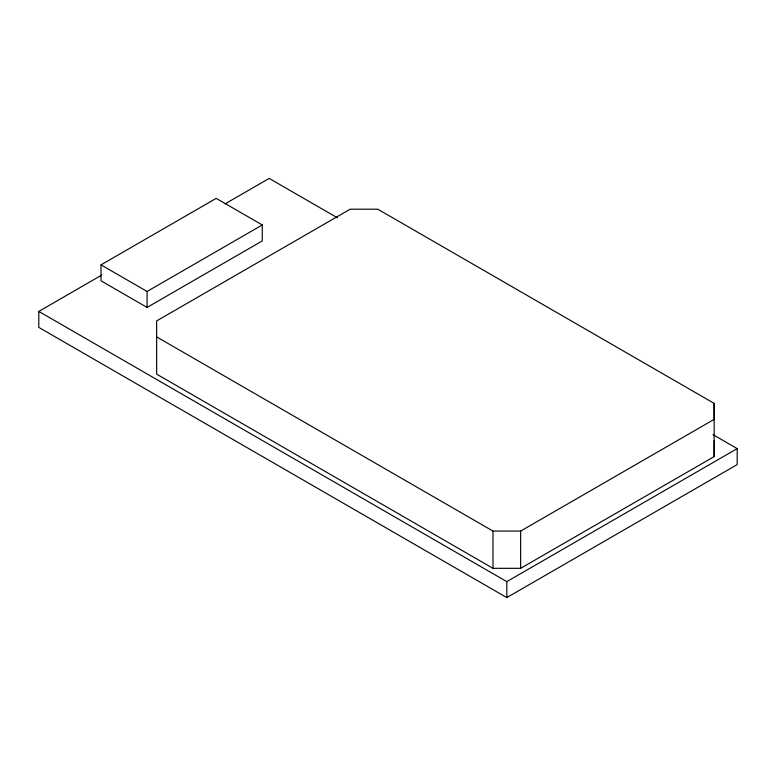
<?xml version="1.0" encoding="UTF-8"?>
<svg xmlns="http://www.w3.org/2000/svg" width="776" height="776" viewBox="0 0 776 776"><rect width="100%" height="100%" fill="white"/><g stroke="black" fill="none" stroke-linecap="round" stroke-linejoin="round"><path stroke-width="1.16" d="M714.163 456.598L714.163 403.394L377.805 209.2L350.16 209.2L156.636 320.925L156.636 374.129L492.993 568.323L520.638 568.323L714.163 456.598L714.163 440.642M714.163 403.394L714.163 419.36L520.638 531.085L492.993 531.085L156.636 336.891M101.006 264.868L216.194 198.365L262.269 224.962L262.269 240.929L147.081 307.432L101.006 280.825L101.006 264.868L147.081 291.466L262.269 224.962M713.066 434.686L737.2 448.615L737.2 464.581L506.815 597.588L38.8 327.385L38.8 311.418L101.627 275.14M225.195 203.807L269.185 178.412L337.395 217.794M38.8 311.418L506.815 581.631L737.2 448.615M520.638 531.085L520.638 568.323M506.815 581.631L506.815 597.588M492.993 531.085L492.993 568.323M147.081 291.466L147.081 307.432"/></g></svg>
